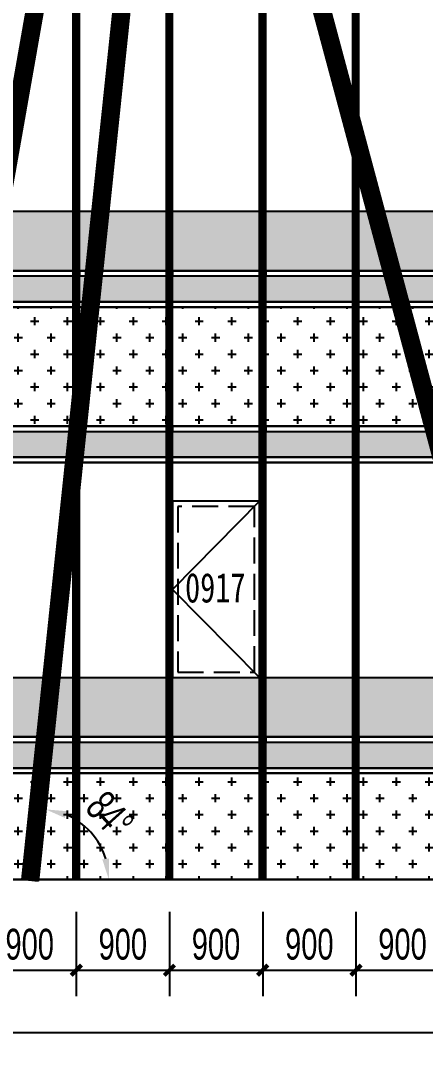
# Model space of a CAD drawing. Extents: x -483182 to 812890, y -390528 to -214858.
# Drawn here: x -423822 to -419916, y -316430 to -306416 of the extents above; entities that cross this region are included whole.
import ezdxf

# ---------------------------------------------------------------- set-up
doc = ezdxf.new("R2010")
doc.units = 0
doc.header["$LTSCALE"] = 1000
doc.header["$MEASUREMENT"] = 0
doc.linetypes.add('DASH', pattern=[0.35, 0.25, -0.1])
for name, color, linetype in [('01-标注_尺寸', 124, 'Continuous'), ('05-填充_156', 156, 'Continuous'), ('05-填充_168', 168, 'Continuous'), ('05-填充_18', 18, 'Continuous'), ('05-填充_天正', 14, 'Continuous'), ('A-C_幕墙龙骨', 133, 'Continuous'), ('A-C_窗', 140, 'Continuous'), ('D-铝板', 181, 'Continuous')]:
    doc.layers.add(name, color=color, linetype=linetype)
doc.layers.add('04-不打印_辅助线', color=165, linetype='Continuous', plot=False)
doc.styles.add('_TCH_DIM_T3', font='ros.shx', dxfattribs={"width": 0.705882, "bigfont": 'jd.shx'})
doc.styles.get("Standard").update_dxf_attribs({"font": 'STXIHEI_0.TTF', "width": 0.75})
doc.dimstyles.new('_TCH_ARCH&&100', dxfattribs={"dimtxt": 297.5, "dimasz": 100, "dimexe": 250, "dimexo": 300, "dimgap": 100, "dimtad": 1, "dimdec": 0, "dimzin": 0, "dimdsep": 46, "dimtxsty": '_TCH_DIM_T3', "dimblk": 'ARCHTICK', "dimcen": 0.09, "dimclrt": 7, "dimazin": 2, "dimtfac": 1, "dimtdec": 0, "dimtix": 1, "dimtmove": 2, "dimatfit": 3, "dimfxl": 0, "dimtolj": 1, "dimtzin": 0, "dimarcsym": 0})
doc.dimstyles.new('_TCH_ARROW&&100', dxfattribs={"dimtxt": 297.5, "dimasz": 200, "dimexe": 250, "dimexo": 300, "dimgap": 100, "dimtad": 1, "dimdec": 0, "dimzin": 0, "dimdsep": 46, "dimtxsty": '_TCH_DIM_T3', "dimcen": 0.09, "dimclrt": 7, "dimazin": 2, "dimtfac": 1, "dimtdec": 0, "dimtix": 1, "dimtmove": 2, "dimatfit": 3, "dimfxl": 0, "dimtolj": 1, "dimtzin": 0, "dimarcsym": 0})
pattern_1 = [(0, (-32249, 317429.43), (158.75, 158.75), [79.375, -238.125]), (90, (-32209.32, 317389.74), (-158.75, 158.75), [79.375, -238.125])]
pattern_2 = [(50, (-79620, 360570.43), (364.36934, -31.87817), [38.1, -419.1]), (355, (-79620, 360570.43), (-70.48565, 382.1133), [30.48, -335.28]), (100.451, (-79589.64, 360567.77), (293.885, 350.23338), [32.38, -356.18]), (46.1842, (-79620, 360672.03), (542.1581, -84.08466), [57.15, -628.65]), (96.6356, (-79574.8, 360665), (474.8085, 494.8511), [48.57, -534.27]), (351.184, (-79620, 360672.03), (474.8092, 494.8502), [45.72, -502.92]), (21, (-79569.2, 360646.63), (303.22976, -204.53104), [38.1, -419.1]), (326, (-79569.2, 360646.63), (123.60406, 368.37593), [30.48, -335.28]), (71.4514, (-79543.93, 360629.6), (426.83298, 163.8457), [32.38, -356.18]), (37.5, (-79620, 360570.43), (6.177207, 169.11008), [0, -331.216, 0, -340.36, 0, -336.55]), (7.5, (-79620, 360570.43), (133.639325, 200.36115), [0, -194.056, 0, -323.596, 0, -128.27]), (327.5, (-79733.28, 360570.43), (271.18119, -11.45749), [0, -127, 0, -396.24, 0, -525.78]), (317.5, (-79784.08, 360570.43), (296.25836, 50.85298), [0, -165.1, 0, -263.144, 0, -373.38])]

# ---------------------------------------------------------------- blocks, each defined once
blk = doc.blocks.new('*U396')
at = {"layer": '05-填充_156'}
h = blk.add_hatch(dxfattribs=at)
h.set_pattern_fill('CROSS', color=136, scale=100)
h.set_pattern_definition(pattern_1)
h.paths.add_polyline_path([(0, 5375), (840, 5375), (840, 4225), (0, 4225)])
h = blk.add_hatch(dxfattribs=at)
h.set_pattern_fill('CROSS', color=136, scale=100)
h.set_pattern_definition(pattern_1)
h.paths.add_polyline_path([(0, 875), (840, 875), (840, -150), (0, -150)])
at = {"layer": '05-填充_168'}
h = blk.add_hatch(color=256, dxfattribs=at)
h.dxf.hatch_style = 1
h.paths.add_polyline_path([(0, 5675), (840, 5675), (840, 5425), (0, 5425)])
h = blk.add_hatch(color=256, dxfattribs=at)
h.dxf.hatch_style = 1
h.paths.add_polyline_path([(0, 4175), (840, 4175), (840, 3925), (0, 3925)])
h = blk.add_hatch(color=256, dxfattribs=at)
h.dxf.hatch_style = 1
h.paths.add_polyline_path([(0, 1175), (840, 1175), (840, 925), (0, 925)])
for points in [[(0, 6300), (840, 6300)], [(0, 5725), (840, 5725)], [(0, 5675), (840, 5675)], [(0, 5675), (840, 5675)], [(0, 5425), (840, 5425)], [(0, 5375), (840, 5375)], [(0, 4225), (840, 4225)], [(0, 4175), (840, 4175)], [(0, 3925), (840, 3925)], [(0, 3875), (840, 3875)], [(0, 1800), (840, 1800)], [(0, 1225), (840, 1225)], [(0, 1175), (840, 1175)], [(0, 925), (840, 925)], [(0, 875), (840, 875)]]:
    blk.add_lwpolyline(points)
for points in [[(0, 5675), (840, 5675), (840, 5725), (0, 5725)], [(0, 5675), (840, 5675), (840, 5425), (0, 5425)], [(840, 5375), (0, 5375), (0, 5425), (840, 5425)], [(0, 5375), (840, 5375), (840, 4225), (0, 4225)], [(0, 4175), (840, 4175), (840, 4225), (0, 4225)], [(0, 4175), (840, 4175), (840, 3925), (0, 3925)], [(840, 3875), (0, 3875), (0, 3925), (840, 3925)], [(0, 1175), (840, 1175), (840, 1225), (0, 1225)], [(0, 1175), (840, 1175), (840, 925), (0, 925)], [(840, 875), (0, 875), (0, 925), (840, 925)], [(0, 875), (840, 875), (840, -150), (0, -150)]]:
    blk.add_lwpolyline(points, close=True)
blk = doc.blocks.new('*U43')
at = {"layer": 'A-C_窗'}
blk.add_blockref('*U396', (-420, -3150), dxfattribs=at)
blk = doc.blocks.new('*U44')
at = {"layer": 'A-C_窗', "color": 0, "linetype": 'ByBlock', "lineweight": -2, "transparency": 16777216}
for p in [(16200, 0), (17100, 0), (18000, 0), (18900, 0), (19800, 0)]:
    blk.add_blockref('*U43', p, dxfattribs=at)
blk = doc.blocks.new('*U410')
blk.add_lwpolyline([(78, 0), (-78, 0), (-78, 12321), (78, 12321)], close=True)
at = {"layer": '05-填充_18', "const_width": 155}
blk.add_lwpolyline([(0, 0), (0, 12321)], dxfattribs=at)
blk = doc.blocks.new('*U409')
blk.add_lwpolyline([(78, 0), (-78, 0), (-78, 12232), (78, 12232)], close=True)
at = {"layer": '05-填充_18', "const_width": 155}
blk.add_lwpolyline([(0, 0), (0, 12232)], dxfattribs=at)
blk = doc.blocks.new('*U408')
blk.add_lwpolyline([(78, 0), (-78, 0), (-78, 12591), (78, 12591)], close=True)
at = {"layer": '05-填充_18', "const_width": 155}
blk.add_lwpolyline([(0, 0), (0, 12591)], dxfattribs=at)
blk = doc.blocks.new('A$C79AD49DE')
at = {"layer": 'D-铝板'}
for name, p, rotation in [('*U410', (15035, -11017), 349.9999999999997), ('*U409', (16472, -11012), 353.9999999999999), ('*U408', (21532, -10984), 14.99884854727741)]:
    blk.add_blockref(name, p, dxfattribs=dict(at, rotation=rotation))
blk = doc.blocks.new('utrstaeyh')
at = {"layer": '05-填充_天正'}
h = blk.add_hatch(dxfattribs=at)
h.set_pattern_fill('AR-CONC', color=256, scale=200)
h.set_pattern_definition(pattern_2)
h.paths.add_polyline_path([(-831, 6300), (-967, 6300), (-967, 5725), (-892, 5725)])
h.paths.add_polyline_path([(-675, 6300), (0, 6300), (0, 5725), (-736, 5725)])
h.paths.add_polyline_path([(-1027, 6300), (-1867, 6300), (-1867, 5725), (-1027, 5725)])
h.paths.add_polyline_path([(-1927, 6300), (-2641, 6300), (-2561, 5725), (-1927, 5725)])
h.paths.add_polyline_path([(-2827, 6300), (-3667, 6300), (-3667, 5725), (-2827, 5725)])
h.paths.add_polyline_path([(-3727, 6300), (-4567, 6300), (-4567, 5725), (-3727, 5725)])
h.paths.add_polyline_path([(-4627, 6300), (-5224, 6300), (-5070, 5725), (-4627, 5725)])
h.paths.add_polyline_path([(-5385, 6300), (-5467, 6300), (-5467, 5725), (-5231, 5725)])
h.paths.add_polyline_path([(-5527, 6300), (-6367, 6300), (-6367, 5725), (-5527, 5725)])
h.paths.add_polyline_path([(-8041, 6300), (-8167, 6300), (-8167, 5725), (-8101, 5725)])
h.paths.add_polyline_path([(-6427, 6300), (-7267, 6300), (-7267, 5725), (-6427, 5725)])
h.paths.add_polyline_path([(-7327, 6300), (-7885, 6300), (-7945, 5725), (-7327, 5725)])
h.paths.add_polyline_path([(-8227, 6300), (-8861, 6300), (-8962, 5725), (-8227, 5725)])
h.paths.add_polyline_path([(-9127, 6300), (-9967, 6300), (-9967, 5725), (-9127, 5725)])
h.paths.add_polyline_path([(-10927, 5725), (-10927, 6213), (-11105, 5725)])
h.paths.add_polyline_path([(-10027, 6300), (-10867, 6300), (-10867, 5725), (-10027, 5725)])
h.paths.add_polyline_path([(-11060, 6300), (-11767, 6300), (-11767, 5725), (-11270, 5725)])
h.paths.add_polyline_path([(-11827, 6300), (-12667, 6300), (-12667, 5725), (-11827, 5725)])
h.paths.add_polyline_path([(-12727, 6300), (-13567, 6300), (-13567, 5725), (-12727, 5725)])
h.paths.add_polyline_path([(-13627, 6300), (-14467, 6300), (-14467, 6238), (-14404, 5725), (-13627, 5725)])
h.paths.add_polyline_path([(-14631, 6300), (-15367, 6300), (-15367, 5725), (-14560, 5725)])
h.paths.add_polyline_path([(-15427, 6300), (-16267, 6300), (-16267, 5725), (-15427, 5725)])
h.paths.add_polyline_path([(-16327, 6300), (-16921, 6300), (-17043, 5725), (-16327, 5725)])
h.paths.add_polyline_path([(-17227, 6300), (-18067, 6300), (-18067, 5725), (-17227, 5725)])
h.paths.add_polyline_path([(-18127, 6300), (-18967, 6300), (-18967, 5725), (-18127, 5725)])
h.paths.add_polyline_path([(-19027, 6300), (-19291, 6300), (-19467, 5725), (-19027, 5725)])
h.paths.add_polyline_path([(-19453, 6300), (-19867, 6300), (-19867, 5725), (-19629, 5725)])
h.paths.add_polyline_path([(-19927, 6300), (-20544, 6300), (-20720, 5725), (-19927, 5725)])
h.paths.add_polyline_path([(-24427, 6300), (-25267, 6300), (-25267, 5725), (-24427, 5725)])
h.paths.add_polyline_path([(-23875, 6300), (-24367, 6300), (-24367, 5725), (-23815, 5725)])
h.paths.add_polyline_path([(-23527, 6300), (-23719, 6300), (-23659, 5725), (-23527, 5725)])
h.paths.add_polyline_path([(-22627, 6300), (-23467, 6300), (-23467, 5725), (-22627, 5725)])
h.paths.add_polyline_path([(-21727, 6300), (-22567, 6300), (-22567, 5725), (-21727, 5725)])
h.paths.add_polyline_path([(-20882, 5725), (-20827, 5905), (-20827, 6300), (-21667, 6300), (-21667, 5725)])
h = blk.add_hatch(dxfattribs=at)
h.set_pattern_fill('AR-CONC', color=256, scale=200)
h.set_pattern_definition(pattern_2)
h.paths.add_polyline_path([(-967, 1800), (0, 1800), (0, 1225), (-967, 1225)])
h.paths.add_polyline_path([(-1148, 1800), (-1027, 1800), (-1027, 1225), (-1209, 1225)])
h.paths.add_polyline_path([(-1927, 1800), (-2009, 1800), (-1927, 1217)])
h.paths.add_polyline_path([(-1867, 1800), (-1304, 1800), (-1365, 1225), (-1867, 1225)])
h.paths.add_polyline_path([(-2767, 1800), (-2165, 1800), (-2085, 1225), (-2767, 1225)])
h.paths.add_polyline_path([(-2827, 1800), (-3667, 1800), (-3667, 1225), (-2827, 1225)])
h.paths.add_polyline_path([(-4019, 1800), (-3727, 1800), (-3727, 1225), (-3865, 1225)])
h.paths.add_polyline_path([(-4179, 1800), (-4567, 1800), (-4567, 1225), (-4025, 1225)])
h.paths.add_polyline_path([(-4627, 1800), (-5467, 1800), (-5467, 1225), (-4627, 1225)])
h.paths.add_polyline_path([(-6367, 1800), (-5527, 1800), (-5527, 1225), (-6367, 1225)])
h.paths.add_polyline_path([(-7267, 1800), (-6427, 1800), (-6427, 1225), (-7267, 1225)])
h.paths.add_polyline_path([(-8167, 1800), (-7327, 1800), (-7327, 1225), (-8167, 1225)])
h.paths.add_polyline_path([(-8227, 1800), (-8358, 1800), (-8418, 1225), (-8227, 1225)])
h.paths.add_polyline_path([(-9067, 1800), (-8514, 1800), (-8574, 1225), (-9067, 1225)])
h.paths.add_polyline_path([(-9654, 1800), (-9127, 1800), (-9127, 1225), (-9755, 1225)])
h.paths.add_polyline_path([(-9811, 1800), (-9967, 1800), (-9967, 1225), (-9913, 1225)])
h.paths.add_polyline_path([(-10027, 1800), (-10867, 1800), (-10867, 1225), (-10027, 1225)])
h.paths.add_polyline_path([(-11767, 1800), (-10927, 1800), (-10927, 1225), (-11767, 1225)])
h.paths.add_polyline_path([(-11827, 1800), (-12533, 1800), (-12667, 1433), (-12667, 1225), (-11827, 1225)])
h.paths.add_polyline_path([(-12727, 1800), (-12727, 1721), (-12908, 1225), (-13567, 1225), (-13567, 1800)])
h.paths.add_polyline_path([(-13922, 1800), (-13627, 1800), (-13627, 1225), (-13851, 1225)])
h.paths.add_polyline_path([(-14078, 1800), (-14467, 1800), (-14467, 1225), (-14008, 1225)])
h.paths.add_polyline_path([(-15367, 1800), (-14527, 1800), (-14527, 1225), (-15367, 1225)])
h.paths.add_polyline_path([(-15427, 1800), (-16267, 1800), (-16267, 1225), (-15427, 1225)])
h.paths.add_polyline_path([(-16327, 1800), (-17167, 1800), (-17167, 1225), (-16327, 1225)])
h.paths.add_polyline_path([(-17877, 1800), (-17227, 1800), (-17227, 1225), (-17999, 1225)])
h.paths.add_polyline_path([(-18127, 1800), (-18967, 1800), (-18967, 1225), (-18158, 1225), (-18127, 1370)])
h.paths.add_polyline_path([(-19867, 1800), (-19027, 1800), (-19027, 1225), (-19867, 1225)])
h.paths.add_polyline_path([(-20667, 1800), (-19927, 1800), (-19927, 1225), (-20767, 1225), (-20767, 1473)])
h.paths.add_polyline_path([(-20829, 1800), (-21667, 1800), (-21667, 1225), (-21005, 1225)])
h.paths.add_polyline_path([(-21727, 1800), (-21920, 1800), (-22096, 1225), (-21727, 1225)])
h.paths.add_polyline_path([(-22082, 1800), (-22567, 1800), (-22567, 1225), (-22258, 1225)])
h.paths.add_polyline_path([(-23246, 1800), (-22627, 1800), (-22627, 1225), (-23186, 1225)])
h.paths.add_polyline_path([(-23402, 1800), (-23467, 1800), (-23467, 1225), (-23342, 1225)])
h.paths.add_polyline_path([(-24427, 1800), (-25267, 1800), (-25267, 1225), (-24427, 1225)])
h.paths.add_polyline_path([(-23527, 1800), (-24367, 1800), (-24367, 1225), (-23527, 1225)])
at = {"layer": '05-填充_18', "const_width": 60}
for points in [[(-5497, -150), (-5497, 12112)], [(-7297, -150), (-7297, 12018)], [(-6397, -150), (-6397, 12065)], [(-8197, -150), (-8197, 11970)]]:
    blk.add_lwpolyline(points, dxfattribs=at)
at = {"layer": 'A-C_幕墙龙骨'}
for points in [[(-7267, -150), (-7267, 12019)], [(-6427, -150), (-6427, 12063)], [(-6367, -150), (-6367, 12066)], [(-5527, -150), (-5527, 12110)], [(-5467, -150), (-5467, 12113)], [(-8227, -150), (-8227, 11969)], [(-8167, -150), (-8167, 11972)], [(-7327, -150), (-7327, 12016)]]:
    blk.add_lwpolyline(points, dxfattribs=at)
at = {"layer": 'A-C_窗'}
blk.add_lwpolyline([(0, 12400), (-26711, 11000), (-26711, 7013), (-25299, 7000), (-25297, -150), (0, -150), (0, 12400)], dxfattribs=at)
blk.add_blockref('*U44', (-24847, 3150), dxfattribs=at)
at = {"layer": 'D-铝板'}
blk.add_blockref('A$C79AD49DE', (-25114, 10854), dxfattribs=at)
blk = doc.blocks.new('*U722')
blk.add_lwpolyline([(0, 0), (840, 0), (840, 1700), (0, 1700)], close=True)
blk.add_lwpolyline([(840, 1700), (0, 850), (840, 0)])
at = {"linetype": 'DASH'}
blk.add_lwpolyline([(50, 50), (790, 50), (790, 1650), (50, 1650)], close=True, dxfattribs=at)
at = {"layer": '04-不打印_辅助线', "width": 0.75}
blk.add_text('0917', height=285.4, dxfattribs=at).set_placement((121, 723))
blk = doc.blocks.new('_ArchTick')
at = {"color": 0, "linetype": 'ByBlock', "const_width": 0.4}
blk.add_lwpolyline([(-0.5, -0.5), (0.5, 0.5)], dxfattribs=at)
blk = doc.blocks.new('*D1667')
at = {"layer": '01-标注_尺寸', "color": 0, "lineweight": -2, "transparency": 16777216}
for p, q in [((-424185, -315018), (-424185, -315830)), ((-423285, -315018), (-423285, -315830)), ((-424185, -315580), (-423285, -315580))]:
    blk.add_line(p, q, dxfattribs=at)
at = {"layer": 'Defpoints', "color": 0, "transparency": 16777216}
for p in [(-424185, -314718), (-423285, -314718), (-423285, -315580)]:
    blk.add_point(p, dxfattribs=at)
at = {"layer": '01-标注_尺寸', "color": 0, "lineweight": -2, "transparency": 16777216, "xscale": 100, "yscale": 100, "zscale": 100, "rotation": 180}
blk.add_blockref('_ArchTick', (-424185, -315580), dxfattribs=at)
at = {"layer": '01-标注_尺寸', "color": 0, "lineweight": -2, "transparency": 16777216, "xscale": 100, "yscale": 100, "zscale": 100}
blk.add_blockref('_ArchTick', (-423285, -315580), dxfattribs=at)
at = {"layer": '01-标注_尺寸', "color": 7, "transparency": 16777216, "insert": (-423735, -315331), "char_height": 297.5, "attachment_point": 5, "style": '_TCH_DIM_T3'}
blk.add_mtext('\\A1;900', dxfattribs=at)
blk = doc.blocks.new('*D1668')
at = {"layer": '01-标注_尺寸', "color": 0, "lineweight": -2, "transparency": 16777216}
for p, q in [((-423285, -315018), (-423285, -315830)), ((-422386, -315018), (-422386, -315830)), ((-423285, -315580), (-422386, -315580))]:
    blk.add_line(p, q, dxfattribs=at)
at = {"layer": 'Defpoints', "color": 0, "transparency": 16777216}
for p in [(-423285, -314718), (-422386, -314718), (-422386, -315580)]:
    blk.add_point(p, dxfattribs=at)
at = {"layer": '01-标注_尺寸', "color": 0, "lineweight": -2, "transparency": 16777216, "xscale": 100, "yscale": 100, "zscale": 100, "rotation": 180}
blk.add_blockref('_ArchTick', (-423285, -315580), dxfattribs=at)
at = {"layer": '01-标注_尺寸', "color": 0, "lineweight": -2, "transparency": 16777216, "xscale": 100, "yscale": 100, "zscale": 100}
blk.add_blockref('_ArchTick', (-422386, -315580), dxfattribs=at)
at = {"layer": '01-标注_尺寸', "color": 7, "transparency": 16777216, "insert": (-422836, -315331), "char_height": 297.5, "attachment_point": 5, "style": '_TCH_DIM_T3'}
blk.add_mtext('\\A1;900', dxfattribs=at)
blk = doc.blocks.new('*D1669')
at = {"layer": '01-标注_尺寸', "color": 0, "lineweight": -2, "transparency": 16777216}
for p, q in [((-422386, -315018), (-422386, -315830)), ((-421485, -315018), (-421485, -315830)), ((-422386, -315580), (-421485, -315580))]:
    blk.add_line(p, q, dxfattribs=at)
at = {"layer": 'Defpoints', "color": 0, "transparency": 16777216}
for p in [(-422386, -314718), (-421485, -314718), (-421485, -315580)]:
    blk.add_point(p, dxfattribs=at)
at = {"layer": '01-标注_尺寸', "color": 0, "lineweight": -2, "transparency": 16777216, "xscale": 100, "yscale": 100, "zscale": 100, "rotation": 180}
blk.add_blockref('_ArchTick', (-422386, -315580), dxfattribs=at)
at = {"layer": '01-标注_尺寸', "color": 0, "lineweight": -2, "transparency": 16777216, "xscale": 100, "yscale": 100, "zscale": 100}
blk.add_blockref('_ArchTick', (-421485, -315580), dxfattribs=at)
at = {"layer": '01-标注_尺寸', "color": 7, "transparency": 16777216, "insert": (-421936, -315331), "char_height": 297.5, "attachment_point": 5, "style": '_TCH_DIM_T3'}
blk.add_mtext('\\A1;900', dxfattribs=at)
blk = doc.blocks.new('*D1670')
at = {"layer": '01-标注_尺寸', "color": 0, "lineweight": -2, "transparency": 16777216}
for p, q in [((-421485, -315018), (-421485, -315830)), ((-420585, -315018), (-420585, -315830)), ((-421485, -315580), (-420585, -315580))]:
    blk.add_line(p, q, dxfattribs=at)
at = {"layer": 'Defpoints', "color": 0, "transparency": 16777216}
for p in [(-421485, -314718), (-420585, -314718), (-420585, -315580)]:
    blk.add_point(p, dxfattribs=at)
at = {"layer": '01-标注_尺寸', "color": 0, "lineweight": -2, "transparency": 16777216, "xscale": 100, "yscale": 100, "zscale": 100, "rotation": 180}
blk.add_blockref('_ArchTick', (-421485, -315580), dxfattribs=at)
at = {"layer": '01-标注_尺寸', "color": 0, "lineweight": -2, "transparency": 16777216, "xscale": 100, "yscale": 100, "zscale": 100}
blk.add_blockref('_ArchTick', (-420585, -315580), dxfattribs=at)
at = {"layer": '01-标注_尺寸', "color": 7, "transparency": 16777216, "insert": (-421035, -315331), "char_height": 297.5, "attachment_point": 5, "style": '_TCH_DIM_T3'}
blk.add_mtext('\\A1;900', dxfattribs=at)
blk = doc.blocks.new('*D1671')
at = {"layer": '01-标注_尺寸', "color": 0, "lineweight": -2, "transparency": 16777216}
for p, q in [((-420585, -315018), (-420585, -315830)), ((-419685, -315018), (-419685, -315830)), ((-420585, -315580), (-419685, -315580))]:
    blk.add_line(p, q, dxfattribs=at)
at = {"layer": 'Defpoints', "color": 0, "transparency": 16777216}
for p in [(-420585, -314718), (-419685, -314718), (-419685, -315580)]:
    blk.add_point(p, dxfattribs=at)
at = {"layer": '01-标注_尺寸', "color": 0, "lineweight": -2, "transparency": 16777216, "xscale": 100, "yscale": 100, "zscale": 100, "rotation": 180}
blk.add_blockref('_ArchTick', (-420585, -315580), dxfattribs=at)
at = {"layer": '01-标注_尺寸', "color": 0, "lineweight": -2, "transparency": 16777216, "xscale": 100, "yscale": 100, "zscale": 100}
blk.add_blockref('_ArchTick', (-419685, -315580), dxfattribs=at)
at = {"layer": '01-标注_尺寸', "color": 7, "transparency": 16777216, "insert": (-420135, -315331), "char_height": 297.5, "attachment_point": 5, "style": '_TCH_DIM_T3'}
blk.add_mtext('\\A1;900', dxfattribs=at)
blk = doc.blocks.new('*D1677')
at = {"layer": '01-标注_尺寸', "color": 0, "lineweight": -2, "transparency": 16777216}
for p, q in [((-441799, -315118), (-441799, -316430)), ((-415087, -315118), (-415087, -316430)), ((-441799, -316180), (-415087, -316180))]:
    blk.add_line(p, q, dxfattribs=at)
at = {"layer": 'Defpoints', "color": 0, "transparency": 16777216}
for p in [(-441799, -314818), (-415087, -314818), (-415087, -316180)]:
    blk.add_point(p, dxfattribs=at)
at = {"layer": '01-标注_尺寸', "color": 0, "lineweight": -2, "transparency": 16777216, "xscale": 100, "yscale": 100, "zscale": 100, "rotation": 180}
blk.add_blockref('_ArchTick', (-441799, -316180), dxfattribs=at)
at = {"layer": '01-标注_尺寸', "color": 0, "lineweight": -2, "transparency": 16777216, "xscale": 100, "yscale": 100, "zscale": 100}
blk.add_blockref('_ArchTick', (-415087, -316180), dxfattribs=at)
at = {"layer": '01-标注_尺寸', "color": 7, "transparency": 16777216, "insert": (-428443, -315931), "char_height": 297.5, "attachment_point": 5, "style": '_TCH_DIM_T3'}
blk.add_mtext('\\A1;26711', dxfattribs=at)
blk = doc.blocks.new('*D2378')
at = {"layer": '01-标注_尺寸', "color": 0, "lineweight": -2, "transparency": 16777216}
for p, q in [((-423615, -314364), (-423554, -313779)), ((-423309, -314704), (-422721, -314704))]:
    blk.add_line(p, q, dxfattribs=at)
blk.add_arc((-423651, -314704), 680, 16.9123, 67.0877, dxfattribs=at)
at = {"layer": '01-标注_尺寸', "color": 0, "transparency": 16777216}
for points in [[(-423395, -314110), (-423378, -314045), (-423580, -314028)], [(-422968, -314501), (-423034, -314511), (-422971, -314704)]]:
    blk.add_solid(points, dxfattribs=at)
at = {"layer": 'Defpoints', "color": 0, "transparency": 16777216}
for p in [(-423051, -314385), (-423651, -314704), (-423647, -314662), (-423609, -314704)]:
    blk.add_point(p, dxfattribs=at)
at = {"layer": '01-标注_尺寸', "color": 7, "transparency": 16777216, "insert": (-422961, -314082), "char_height": 297.5, "attachment_point": 5, "rotation": 312, "style": '_TCH_DIM_T3'}
blk.add_mtext('\\A1;84°', dxfattribs=at)

msp = doc.modelspace()

# ---------------------------------------------------------------- block references
at = {"layer": 'A-C_窗'}
for name, p in [('utrstaeyh', (-415088.5, -314553.8)), ('*U722', (-422355.5, -312753.8))]:
    msp.add_blockref(name, p, dxfattribs=at)

# ---------------------------------------------------------------- dimensions: what is measured, and where the dimension line sits
at = {"layer": '01-标注_尺寸'}
dim = msp.add_angular_dim_3p(base=(-423050.801, -314384.5799), center=(-423651.2306, -314703.834), p1=(-423609.05, -314703.834), p2=(-423646.8215, -314661.8845), dimstyle='_TCH_ARROW&&100', dxfattribs=at)
dim.commit()
dim.dimension.update_dxf_attribs({"geometry": '*D2378', "text_midpoint": (-422961.0136, -314082.3598)})
for p1, p2, distance, picture, middle in [((-424185.5, -314718.1), (-423285.5, -314718.1), -861.8, '*D1667', (-423735.5, -315331.1)), ((-423285.5, -314718.1), (-422385.5, -314718.1), -861.8, '*D1668', (-422835.5, -315331.1)), ((-422385.5, -314718.1), (-421485.5, -314718.1), -861.8, '*D1669', (-421935.5, -315331.1)), ((-421485.5, -314718.1), (-420585.5, -314718.1), -861.8, '*D1670', (-421035.5, -315331.1)), ((-420585.5, -314718.1), (-419685.5, -314718.1), -861.8, '*D1671', (-420135.5, -315331.1)), ((-441798.8, -314818.1), (-415087.4, -314818.1), -1361.8, '*D1677', (-428443.1, -315931.1))]:
    dim = msp.add_aligned_dim(p1=p1, p2=p2, distance=distance, dimstyle='_TCH_ARCH&&100', dxfattribs=at)
    dim.commit()
    dim.dimension.update_dxf_attribs({"geometry": picture, "text_midpoint": middle})

doc.saveas('drawing.dxf')
